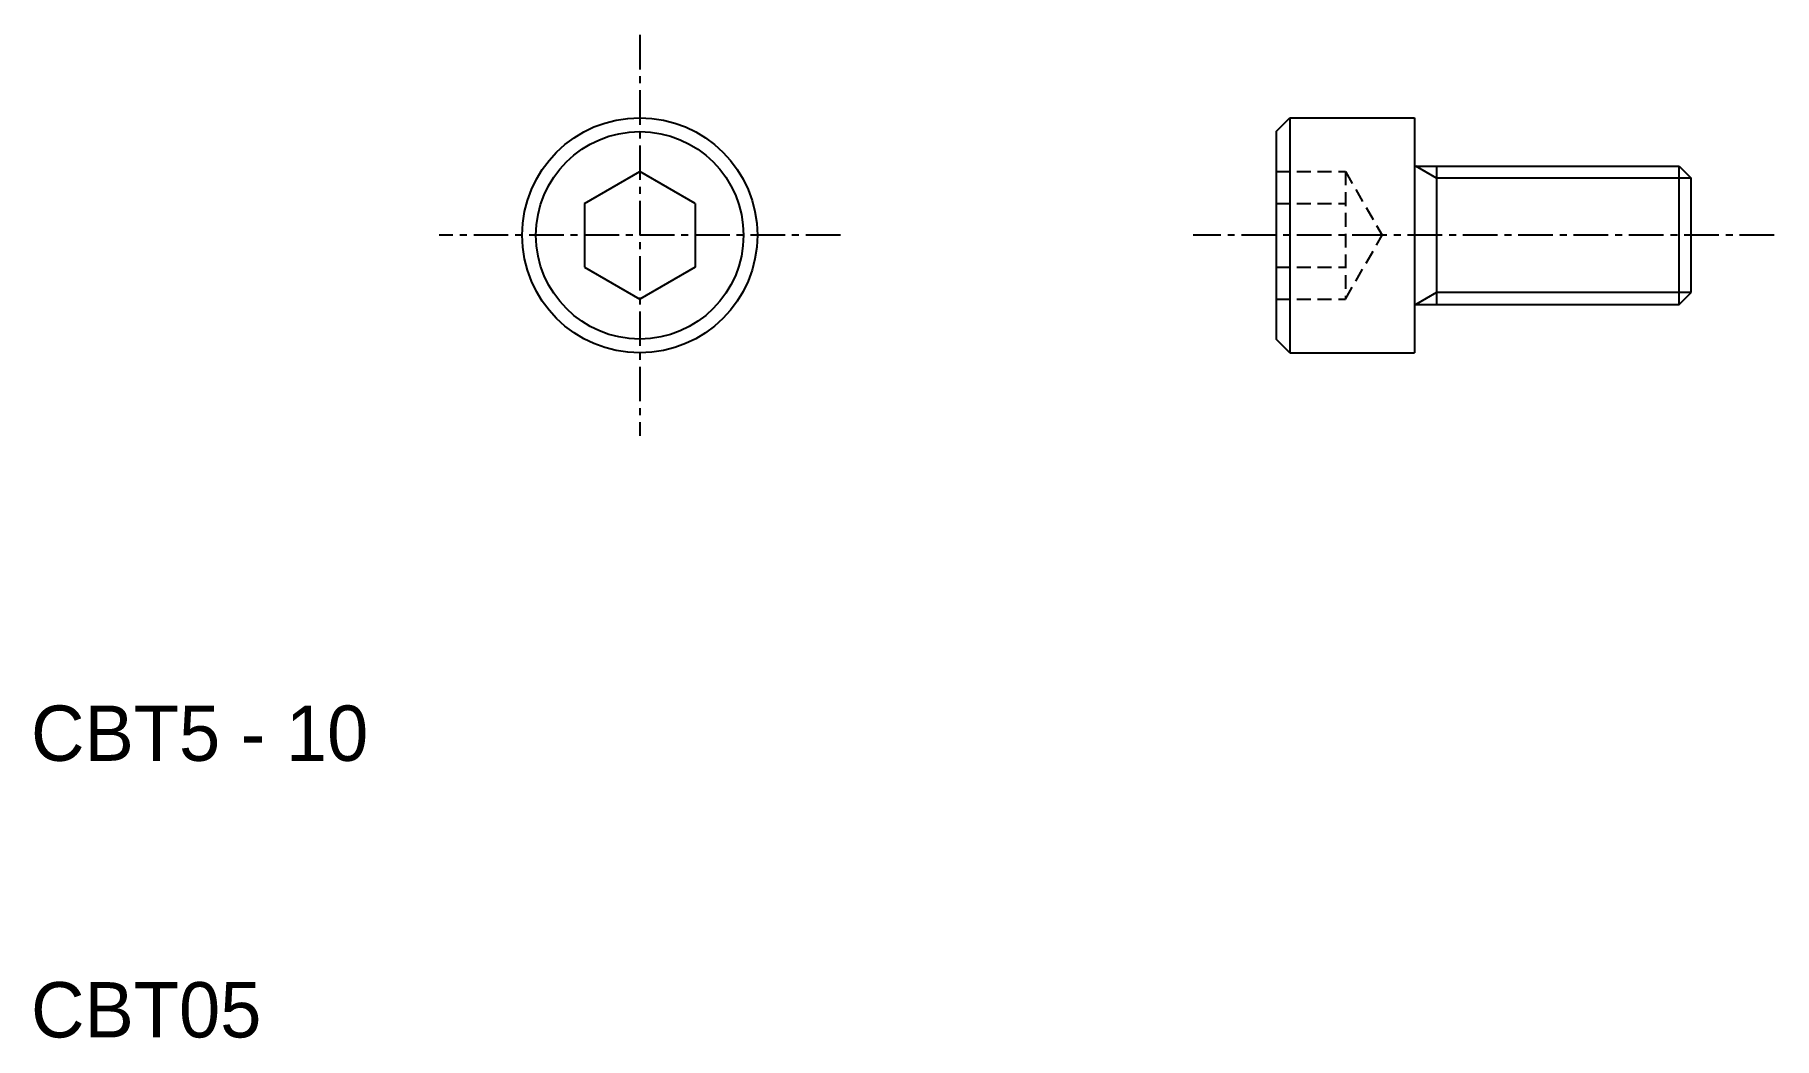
# Model space of a CAD drawing. Extents: x 10.1 to 73, y 10 to 46.2.
import ezdxf

# ---------------------------------------------------------------- set-up
doc = ezdxf.new("R2010")
doc.units = 0
doc.linetypes.add('CENTER', pattern=[2, 1.25, -0.25, 0.25, -0.25])
doc.linetypes.add('DASHED', pattern=[0.75, 0.5, -0.25])
doc.layers.get('0').update_dxf_attribs({"linetype": 'CONTINUOUS'})
doc.layers.add('CENTER', color=1, linetype='CENTER')

msp = doc.modelspace()

# ---------------------------------------------------------------- linework, layer by layer
at = {"color": 7, "linetype": 'CONTINUOUS'}
for p, q in [((55, 42.75), (55.5, 43.25)), ((55, 42.75), (55, 35.25)), ((55.5, 43.25), (55.5, 34.75)), ((55.5, 43.25), (60, 43.25)), ((60, 43.25), (60, 41.5)), ((60, 41.5), (69.567, 41.5)), ((60, 41.5), (60, 36.5)), ((60.8, 41.5), (60.8, 36.5)), ((69.567, 36.5), (69.567, 41.5)), ((69.567, 41.5), (70, 41.067)), ((30, 40.155), (32, 41.309)), ((34, 40.155), (32, 41.309)), ((70, 36.933), (70, 41.067)), ((30, 40.155), (30, 37.845)), ((34, 40.155), (34, 37.845)), ((30, 37.845), (32, 36.691)), ((34, 37.845), (32, 36.691)), ((60, 36.5), (69.567, 36.5)), ((60, 36.5), (60, 34.75)), ((69.567, 36.5), (70, 36.933)), ((55.5, 34.75), (55, 35.25)), ((55.5, 34.75), (60, 34.75))]:
    msp.add_line(p, q, dxfattribs=at)
at = {"color": 3, "linetype": 'CONTINUOUS'}
for p, q in [((60.8, 41.067), (60.05, 41.5)), ((70, 41.067), (60.8, 41.067)), ((60.8, 36.933), (60.05, 36.5)), ((70, 36.933), (60.8, 36.933))]:
    msp.add_line(p, q, dxfattribs=at)
at = {"color": 3, "linetype": 'DASHED'}
for p, q in [((55, 41.309), (57.5, 41.309)), ((57.5, 41.309), (58.833, 39)), ((57.5, 41.309), (57.5, 36.691)), ((55, 40.155), (57.5, 40.155)), ((57.5, 36.691), (58.833, 39)), ((55, 37.845), (57.5, 37.845)), ((55, 36.691), (57.5, 36.691))]:
    msp.add_line(p, q, dxfattribs=at)
at = {"color": 7, "linetype": 'CONTINUOUS'}
for radius in [4.25, 3.75]:
    msp.add_circle((32, 39), radius, dxfattribs=at)
at = {"layer": 'CENTER', "color": 1, "linetype": 'CENTER'}
for p, q in [((32, 46.25), (32, 31.75)), ((39.25, 39), (24.75, 39)), ((73, 39), (52, 39))]:
    msp.add_line(p, q, dxfattribs=at)

# ---------------------------------------------------------------- texts
at = {"color": 7, "linetype": 'CONTINUOUS'}
for s, p in [('CBT5 - 10', (10, 20)), ('CBT05', (10, 10))]:
    msp.add_text(s, height=2, dxfattribs=at).set_placement(p)

doc.saveas('drawing.dxf')
